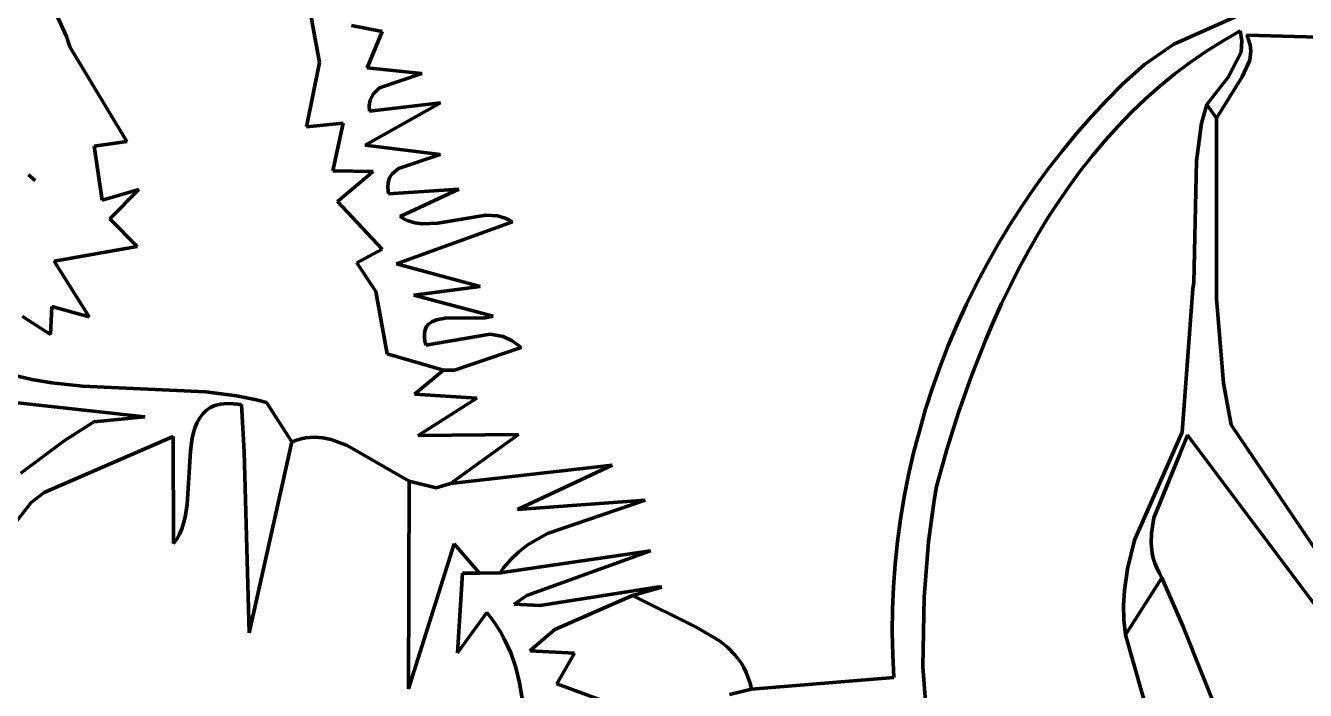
# Model space of a CAD drawing. Header units: millimetres. Extents: x 0 to 8.3, y 0 to 12.4.
# Drawn here: x 5.613 to 6.647, y 2.926 to 3.463 of the extents above; entities that cross this region are included whole.
import ezdxf

# ---------------------------------------------------------------- set-up
doc = ezdxf.new("R2010")
doc.units = ezdxf.units.MM
for name, color, linetype, lineweight in [('color#131313ff', 7, 'CONTINUOUS', 100), ('color#7c7c7cff', 7, 'CONTINUOUS', 100), ('color#c5c5c5ff', 7, 'CONTINUOUS', 100), ('color#ffffffff', 7, 'CONTINUOUS', 100)]:
    doc.layers.add(name, color=color, linetype=linetype, lineweight=lineweight)

msp = doc.modelspace()

# ---------------------------------------------------------------- linework, layer by layer
at = {"layer": 'color#131313ff'}
for p, q in [((5.6456, 3.4542), (5.5422, 3.6801)), ((5.833, 3.5255), (5.8502, 3.4331)), ((6.5409, 3.4479), (6.6472, 3.4953)), ((6.5946, 3.4586), (6.5807, 3.4507)), ((6.5959, 3.4508), (6.5946, 3.4586)), ((5.6484, 3.4458), (5.6456, 3.4542)), ((5.6943, 3.3693), (5.6484, 3.4458)), ((6.517, 3.4314), (6.5409, 3.4479)), ((6.5807, 3.4507), (6.5673, 3.4422)), ((6.5952, 3.4414), (6.5959, 3.4508)), ((6.6578, 3.4535), (6.5997, 3.4552)), ((6.5997, 3.4552), (6.601, 3.4525)), ((6.601, 3.4525), (6.6026, 3.4473)), ((6.6026, 3.4473), (6.6032, 3.4423)), ((6.5673, 3.4422), (6.5543, 3.4333)), ((6.5848, 3.4213), (6.5952, 3.4414)), ((6.6032, 3.4423), (6.6023, 3.435)), ((5.8502, 3.4331), (5.8395, 3.3811)), ((6.4995, 3.4158), (6.517, 3.4314)), ((6.5543, 3.4333), (6.5417, 3.4238)), ((6.6023, 3.435), (6.5961, 3.4214)), ((6.4867, 3.4027), (6.4995, 3.4158)), ((6.5417, 3.4238), (6.5296, 3.4139)), ((6.5676, 3.3991), (6.5848, 3.4213)), ((6.5961, 3.4214), (6.5753, 3.3882)), ((6.5296, 3.4139), (6.518, 3.4036)), ((6.4742, 3.3893), (6.4867, 3.4027)), ((6.518, 3.4036), (6.5067, 3.3928)), ((6.5753, 3.3882), (6.5676, 3.3991)), ((5.8395, 3.3811), (5.8692, 3.3839)), ((5.8692, 3.3839), (5.861, 3.3455)), ((6.4622, 3.3756), (6.4742, 3.3893)), ((6.5067, 3.3928), (6.4959, 3.3817)), ((6.4505, 3.3614), (6.4622, 3.3756)), ((6.4959, 3.3817), (6.4854, 3.3701)), ((5.6679, 3.3655), (5.6943, 3.3693)), ((5.6745, 3.3219), (5.6679, 3.3655)), ((6.4854, 3.3701), (6.4754, 3.3582)), ((6.4393, 3.347), (6.4505, 3.3614)), ((6.4754, 3.3582), (6.4657, 3.346)), ((5.6149, 3.3423), (5.6202, 3.3378)), ((5.6202, 3.3378), (5.6149, 3.3423)), ((5.861, 3.3455), (5.8935, 3.3449)), ((5.8935, 3.3449), (5.8647, 3.3208)), ((6.4285, 3.3322), (6.4393, 3.347)), ((6.4657, 3.346), (6.4565, 3.3334)), ((6.4182, 3.3172), (6.4285, 3.3322)), ((6.4565, 3.3334), (6.4476, 3.3205)), ((5.7042, 3.3303), (5.6745, 3.3219)), ((5.6807, 3.3066), (5.7042, 3.3303)), ((5.8647, 3.3208), (5.9008, 3.2821)), ((6.4083, 3.3018), (6.4182, 3.3172)), ((6.4476, 3.3205), (6.439, 3.3074)), ((5.7026, 3.2844), (5.6807, 3.3066)), ((6.3988, 3.2862), (6.4083, 3.3018)), ((6.439, 3.3074), (6.4309, 3.294)), ((6.4309, 3.294), (6.423, 3.2803)), ((5.6357, 3.2725), (5.7026, 3.2844)), ((5.9008, 3.2821), (5.8802, 3.2711)), ((6.3898, 3.2703), (6.3988, 3.2862)), ((6.423, 3.2803), (6.4155, 3.2665)), ((5.6639, 3.2274), (5.6357, 3.2725)), ((5.8802, 3.2711), (5.8956, 3.248)), ((6.3813, 3.2542), (6.3898, 3.2703)), ((6.4155, 3.2665), (6.4084, 3.2524)), ((6.3732, 3.2378), (6.3813, 3.2542)), ((6.4084, 3.2524), (6.4015, 3.2382)), ((5.8956, 3.248), (5.9048, 3.1975)), ((5.6326, 3.2133), (5.6337, 3.2359)), ((5.6337, 3.2359), (5.6639, 3.2274)), ((6.3656, 3.2212), (6.3732, 3.2378)), ((6.4015, 3.2382), (6.395, 3.2238)), ((5.61, 3.2278), (5.6326, 3.2133)), ((6.3585, 3.2043), (6.3656, 3.2212)), ((6.395, 3.2238), (6.3888, 3.2092)), ((6.3888, 3.2092), (6.3772, 3.1798)), ((5.9048, 3.1975), (5.9504, 3.1845)), ((6.3519, 3.1873), (6.3585, 3.2043)), ((6.3458, 3.1701), (6.3519, 3.1873)), ((5.6176, 3.1768), (5.6016, 3.1807)), ((5.6338, 3.1741), (5.6176, 3.1768)), ((5.9504, 3.1845), (5.9269, 3.1651)), ((6.3772, 3.1798), (6.3668, 3.1501)), ((5.6584, 3.1715), (5.6338, 3.1741)), ((5.7582, 3.167), (5.6584, 3.1715)), ((5.7829, 3.1637), (5.7582, 3.167)), ((6.3402, 3.1528), (6.3458, 3.1701)), ((5.7992, 3.1603), (5.7829, 3.1637)), ((5.8072, 3.1582), (5.7992, 3.1603)), ((5.8279, 3.1265), (5.8072, 3.1582)), ((5.9269, 3.1651), (5.9774, 3.1618)), ((5.9774, 3.1618), (5.9299, 3.1317)), ((6.3351, 3.1352), (6.3402, 3.1528)), ((6.3668, 3.1501), (6.3574, 3.1202)), ((6.3305, 3.1176), (6.3351, 3.1352)), ((5.8316, 3.1279), (5.8279, 3.1265)), ((5.8353, 3.1289), (5.8316, 3.1279)), ((5.8389, 3.1296), (5.8353, 3.1289)), ((5.846, 3.1302), (5.8389, 3.1296)), ((5.8529, 3.1297), (5.846, 3.1302)), ((5.8596, 3.1284), (5.8529, 3.1297)), ((5.8726, 3.1235), (5.8596, 3.1284)), ((5.9299, 3.1317), (6.011, 3.1323)), ((6.011, 3.1323), (5.956, 3.0927)), ((5.9226, 3.0947), (5.8726, 3.1235)), ((6.3264, 3.0998), (6.3305, 3.1176)), ((6.3574, 3.1202), (6.349, 3.0904)), ((5.9444, 3.0893), (5.9226, 3.0947)), ((6.3229, 3.0819), (6.3264, 3.0998)), ((5.956, 3.0927), (5.9444, 3.0893)), ((6.349, 3.0904), (6.3471, 3.0792)), ((6.3199, 3.0639), (6.3229, 3.0819)), ((6.3471, 3.0792), (6.3425, 3.0457)), ((6.3174, 3.0458), (6.3199, 3.0639)), ((6.3155, 3.0276), (6.3174, 3.0458)), ((6.3425, 3.0457), (6.339, 3.0008)), ((5.9962, 3.0207), (6.1177, 3.0384)), ((6.1177, 3.0384), (6.0177, 3.0022)), ((6.3142, 3.0093), (6.3155, 3.0276)), ((5.9616, 2.9558), (5.9657, 3.0203)), ((5.9657, 3.0203), (5.9795, 3.0203)), ((5.9795, 3.0203), (5.9962, 3.0207)), ((6.0177, 3.0022), (6.0074, 2.9952)), ((6.0283, 2.9941), (6.1228, 3.0089)), ((6.1032, 3.0023), (6.0403, 2.9749)), ((6.127, 3.009), (6.1032, 3.0023)), ((6.1228, 3.0089), (6.127, 3.009)), ((6.3134, 2.991), (6.3142, 3.0093)), ((6.339, 3.0008), (6.338, 2.9445)), ((6.0074, 2.9952), (6.0283, 2.9941)), ((6.3132, 2.9727), (6.3134, 2.991)), ((5.9854, 2.9885), (5.9616, 2.9558)), ((5.9894, 2.9834), (5.9854, 2.9885)), ((5.9931, 2.9782), (5.9894, 2.9834)), ((5.9964, 2.9728), (5.9931, 2.9782)), ((5.9995, 2.9673), (5.9964, 2.9728)), ((6.0403, 2.9749), (6.0203, 2.9574)), ((6.3136, 2.9544), (6.3132, 2.9727)), ((6.0022, 2.9617), (5.9995, 2.9673)), ((6.0047, 2.9559), (6.0022, 2.9617)), ((6.0088, 2.944), (6.0047, 2.9559)), ((6.0203, 2.9574), (6.0564, 2.9557)), ((6.0564, 2.9557), (6.0419, 2.9308)), ((6.3146, 2.936), (6.3136, 2.9544)), ((6.0118, 2.9317), (6.0088, 2.944)), ((6.338, 2.9445), (6.3513, 2.7646)), ((6.0139, 2.9191), (6.0118, 2.9317)), ((6.0419, 2.9308), (6.0847, 2.9153)), ((6.1993, 2.9266), (6.3146, 2.936)), ((6.1815, 2.9221), (6.1993, 2.9266))]:
    msp.add_line(p, q, dxfattribs=at)
at = {"layer": 'color#7c7c7cff'}
for p, q in [((5.5422, 3.6801), (5.6456, 3.4542)), ((5.8502, 3.4331), (5.833, 3.5255)), ((5.8759, 3.4629), (5.9007, 3.458)), ((5.9007, 3.458), (5.8887, 3.4287)), ((5.6456, 3.4542), (5.6484, 3.4458)), ((5.6484, 3.4458), (5.6943, 3.3693)), ((5.8395, 3.3811), (5.8502, 3.4331)), ((5.8887, 3.4287), (5.9328, 3.4243)), ((5.9328, 3.4243), (5.8987, 3.4126)), ((5.8935, 3.4076), (5.8912, 3.4026)), ((5.8987, 3.4126), (5.8935, 3.4076)), ((5.948, 3.4004), (5.8871, 3.3662)), ((5.8912, 3.4026), (5.8904, 3.3984)), ((5.8904, 3.3984), (5.8905, 3.3936)), ((5.8905, 3.3936), (5.948, 3.4004)), ((6.5633, 3.3841), (6.5676, 3.3991)), ((6.5676, 3.3991), (6.5753, 3.3882)), ((5.8692, 3.3839), (5.8395, 3.3811)), ((5.861, 3.3455), (5.8692, 3.3839)), ((6.5592, 3.3536), (6.5633, 3.3841)), ((6.5753, 3.3882), (6.5754, 3.2423)), ((5.6943, 3.3693), (5.6679, 3.3655)), ((5.6679, 3.3655), (5.6745, 3.3219)), ((5.8871, 3.3662), (5.9476, 3.3586)), ((5.9476, 3.3586), (5.9141, 3.3475)), ((6.5569, 3.2552), (6.5592, 3.3536)), ((5.6149, 3.3423), (5.6202, 3.3378)), ((5.6202, 3.3378), (5.6149, 3.3423)), ((5.8935, 3.3449), (5.861, 3.3455)), ((5.8647, 3.3208), (5.8935, 3.3449)), ((5.9086, 3.3429), (5.9067, 3.3398)), ((5.9141, 3.3475), (5.9086, 3.3429)), ((5.9056, 3.3362), (5.9054, 3.3319)), ((5.9054, 3.3319), (5.9056, 3.3294)), ((5.9067, 3.3398), (5.9056, 3.3362)), ((5.6745, 3.3219), (5.7042, 3.3303)), ((5.7042, 3.3303), (5.6807, 3.3066)), ((5.9056, 3.3294), (5.906, 3.3268)), ((5.906, 3.3268), (5.9628, 3.3308)), ((5.9628, 3.3308), (5.9153, 3.3085)), ((5.9008, 3.2821), (5.8647, 3.3208)), ((5.6807, 3.3066), (5.7026, 3.2844)), ((6.0062, 3.3044), (5.9124, 3.2703)), ((5.9153, 3.3085), (5.9182, 3.3068)), ((5.9182, 3.3068), (5.9211, 3.3054)), ((5.9211, 3.3054), (5.9271, 3.3034)), ((5.9271, 3.3034), (5.9332, 3.3026)), ((5.9332, 3.3026), (5.9458, 3.3032)), ((5.9458, 3.3032), (5.9845, 3.3098)), ((5.9845, 3.3098), (5.994, 3.3091)), ((5.994, 3.3091), (6.0002, 3.3073)), ((6.0002, 3.3073), (6.0032, 3.306)), ((6.0032, 3.306), (6.0062, 3.3044)), ((5.7026, 3.2844), (5.6357, 3.2725)), ((5.8802, 3.2711), (5.9008, 3.2821)), ((5.6357, 3.2725), (5.6639, 3.2274)), ((5.8956, 3.248), (5.8802, 3.2711)), ((5.9124, 3.2703), (5.9801, 3.252)), ((5.9801, 3.252), (5.9265, 3.2449)), ((6.5477, 3.1342), (6.5562, 3.2501)), ((6.5562, 3.2501), (6.5569, 3.2552)), ((5.9048, 3.1975), (5.8956, 3.248)), ((5.9265, 3.2449), (5.9905, 3.228)), ((6.5754, 3.2423), (6.5811, 3.174)), ((5.6337, 3.2359), (5.6326, 3.2133)), ((5.6639, 3.2274), (5.6337, 3.2359)), ((5.6326, 3.2133), (5.61, 3.2278)), ((5.9367, 3.2196), (5.9358, 3.2179)), ((5.9379, 3.2212), (5.9367, 3.2196)), ((5.9393, 3.2224), (5.9379, 3.2212)), ((5.9409, 3.2235), (5.9393, 3.2224)), ((5.9447, 3.2251), (5.9409, 3.2235)), ((5.9517, 3.2263), (5.9447, 3.2251)), ((5.984, 3.2266), (5.9517, 3.2263)), ((5.9905, 3.228), (5.984, 3.2266)), ((5.9352, 3.2158), (5.935, 3.2135)), ((5.935, 3.2135), (5.935, 3.2109)), ((5.935, 3.2109), (5.9354, 3.2079)), ((5.9358, 3.2179), (5.9352, 3.2158)), ((5.9354, 3.2079), (5.9361, 3.2046)), ((5.9361, 3.2046), (5.988, 3.2134)), ((5.988, 3.2134), (5.9985, 3.2115)), ((5.9985, 3.2115), (6.006, 3.2081)), ((6.006, 3.2081), (6.0108, 3.2047)), ((5.9504, 3.1845), (5.9048, 3.1975)), ((6.0132, 3.2026), (5.9594, 3.1844)), ((6.0108, 3.2047), (6.0132, 3.2026)), ((5.6016, 3.1807), (5.6176, 3.1768)), ((5.6176, 3.1768), (5.6338, 3.1741)), ((5.9594, 3.1844), (5.9504, 3.1845)), ((5.6338, 3.1741), (5.6584, 3.1715)), ((5.6584, 3.1715), (5.7582, 3.167)), ((5.7582, 3.167), (5.7829, 3.1637)), ((6.5811, 3.174), (6.5872, 3.1403)), ((5.7089, 3.1466), (5.5863, 3.1601)), ((5.77, 3.1569), (5.7656, 3.1558)), ((5.775, 3.1575), (5.77, 3.1569)), ((5.7807, 3.1573), (5.775, 3.1575)), ((5.787, 3.1565), (5.7807, 3.1573)), ((5.7829, 3.1637), (5.7992, 3.1603)), ((5.7892, 3.1184), (5.787, 3.1565)), ((5.7992, 3.1603), (5.8072, 3.1582)), ((5.8072, 3.1582), (5.8279, 3.1265)), ((5.6676, 3.1426), (5.7089, 3.1466)), ((5.7533, 3.1458), (5.7513, 3.1422)), ((5.7557, 3.1491), (5.7533, 3.1458)), ((5.7585, 3.1518), (5.7557, 3.1491)), ((5.7618, 3.1541), (5.7585, 3.1518)), ((5.7656, 3.1558), (5.7618, 3.1541)), ((5.6436, 3.1272), (5.6676, 3.1426)), ((5.7497, 3.1382), (5.7484, 3.1339)), ((5.7513, 3.1422), (5.7497, 3.1382)), ((6.5872, 3.1403), (6.67, 3.0179)), ((5.6087, 3.1012), (5.6436, 3.1272)), ((5.7319, 3.1309), (5.6276, 3.0854)), ((5.732, 3.0444), (5.7319, 3.1309)), ((5.7473, 3.1293), (5.7459, 3.1193)), ((5.7484, 3.1339), (5.7473, 3.1293)), ((5.8279, 3.1265), (5.7933, 2.9722)), ((6.5091, 3.0469), (6.5477, 3.1342)), ((6.5519, 3.1318), (6.5458, 3.1166)), ((6.6656, 2.9803), (6.5519, 3.1318)), ((5.7459, 3.1193), (5.7431, 3.0757)), ((5.7933, 2.9722), (5.7892, 3.1184)), ((6.5458, 3.1166), (6.5248, 3.0649)), ((5.956, 3.0927), (6.0868, 3.1076)), ((6.0868, 3.1076), (6.0101, 3.0718)), ((5.922, 2.9268), (5.9226, 3.0947)), ((5.9226, 3.0947), (5.9444, 3.0893)), ((5.6276, 3.0854), (5.6171, 3.0774)), ((5.9444, 3.0893), (5.956, 3.0927)), ((5.6171, 3.0774), (5.5451, 2.9858)), ((5.7431, 3.0757), (5.7415, 3.0655)), ((6.0101, 3.0718), (6.1134, 3.0794)), ((6.1134, 3.0794), (6.0345, 3.0525)), ((5.7415, 3.0655), (5.7403, 3.0606)), ((6.5248, 3.0649), (6.5227, 3.0527)), ((5.7388, 3.0561), (5.7369, 3.0518)), ((5.7403, 3.0606), (5.7388, 3.0561)), ((6.0345, 3.0525), (6.0188, 3.0434)), ((6.5227, 3.0527), (6.5225, 3.0446)), ((5.7347, 3.0479), (5.732, 3.0444)), ((5.7369, 3.0518), (5.7347, 3.0479)), ((5.959, 3.0441), (5.922, 2.9268)), ((5.9795, 3.0203), (5.959, 3.0441)), ((6.0188, 3.0434), (6.0116, 3.0379)), ((6.5034, 3.0239), (6.5091, 3.0469)), ((6.5225, 3.0446), (6.5233, 3.0366)), ((6.0116, 3.0379), (6.005, 3.0316)), ((6.5233, 3.0366), (6.5242, 3.0325)), ((6.5242, 3.0325), (6.5254, 3.0285)), ((5.999, 3.0246), (5.9962, 3.0207)), ((6.005, 3.0316), (5.999, 3.0246)), ((6.5009, 3.0064), (6.5034, 3.0239)), ((6.5254, 3.0285), (6.527, 3.0246)), ((6.527, 3.0246), (6.5289, 3.0206)), ((5.9962, 3.0207), (5.9795, 3.0203)), ((6.5312, 3.0166), (6.5017, 2.9705)), ((6.5289, 3.0206), (6.5312, 3.0166)), ((6.5002, 2.9945), (6.5009, 3.0064)), ((6.5004, 2.9826), (6.5002, 2.9945)), ((6.5017, 2.9705), (6.5004, 2.9826))]:
    msp.add_line(p, q, dxfattribs=at)
at = {"layer": 'color#c5c5c5ff'}
for p, q in [((6.5017, 2.9705), (6.5312, 3.0166)), ((6.5312, 3.0166), (6.5482, 2.9778)), ((6.0403, 2.9749), (6.1032, 3.0023)), ((6.1032, 3.0023), (6.1547, 2.9767)), ((6.0203, 2.9574), (6.0403, 2.9749)), ((6.1547, 2.9767), (6.1734, 2.9657)), ((6.5608, 2.7642), (6.5017, 2.9705)), ((6.5482, 2.9778), (6.6082, 2.827)), ((6.1734, 2.9657), (6.18, 2.9604)), ((6.18, 2.9604), (6.1859, 2.9544)), ((6.0564, 2.9557), (6.0203, 2.9574)), ((6.0419, 2.9308), (6.0564, 2.9557)), ((6.1859, 2.9544), (6.191, 2.9477)), ((6.191, 2.9477), (6.1932, 2.944)), ((6.1932, 2.944), (6.1951, 2.94)), ((6.1951, 2.94), (6.1968, 2.9358)), ((6.0847, 2.9153), (6.0419, 2.9308)), ((6.1968, 2.9358), (6.1982, 2.9314)), ((6.1982, 2.9314), (6.1993, 2.9266)), ((6.1993, 2.9266), (6.1815, 2.9221))]:
    msp.add_line(p, q, dxfattribs=at)
at = {"layer": 'color#ffffffff'}
for p, q in [((6.6472, 3.4953), (6.5409, 3.4479)), ((5.9007, 3.458), (5.8759, 3.4629)), ((5.8887, 3.4287), (5.9007, 3.458)), ((6.5807, 3.4507), (6.5946, 3.4586)), ((6.5946, 3.4586), (6.5959, 3.4508)), ((6.5409, 3.4479), (6.517, 3.4314)), ((6.5673, 3.4422), (6.5807, 3.4507)), ((6.5959, 3.4508), (6.5952, 3.4414)), ((6.601, 3.4525), (6.5997, 3.4552)), ((6.5997, 3.4552), (6.6578, 3.4535)), ((6.6026, 3.4473), (6.601, 3.4525)), ((6.6032, 3.4423), (6.6026, 3.4473)), ((6.5543, 3.4333), (6.5673, 3.4422)), ((6.5952, 3.4414), (6.5848, 3.4213)), ((6.6023, 3.435), (6.6032, 3.4423)), ((5.9328, 3.4243), (5.8887, 3.4287)), ((6.517, 3.4314), (6.4995, 3.4158)), ((6.5417, 3.4238), (6.5543, 3.4333)), ((6.5961, 3.4214), (6.6023, 3.435)), ((5.8987, 3.4126), (5.9328, 3.4243)), ((6.4995, 3.4158), (6.4867, 3.4027)), ((6.5296, 3.4139), (6.5417, 3.4238)), ((6.5848, 3.4213), (6.5676, 3.3991)), ((6.5753, 3.3882), (6.5961, 3.4214)), ((5.8912, 3.4026), (5.8935, 3.4076)), ((5.8935, 3.4076), (5.8987, 3.4126)), ((6.518, 3.4036), (6.5296, 3.4139)), ((5.8871, 3.3662), (5.948, 3.4004)), ((5.8904, 3.3984), (5.8912, 3.4026)), ((5.8905, 3.3936), (5.8904, 3.3984)), ((5.948, 3.4004), (5.8905, 3.3936)), ((6.4867, 3.4027), (6.4742, 3.3893)), ((6.5067, 3.3928), (6.518, 3.4036)), ((6.5676, 3.3991), (6.5633, 3.3841)), ((6.4742, 3.3893), (6.4622, 3.3756)), ((6.4959, 3.3817), (6.5067, 3.3928)), ((6.5633, 3.3841), (6.5592, 3.3536)), ((6.5754, 3.2423), (6.5753, 3.3882)), ((6.4622, 3.3756), (6.4505, 3.3614)), ((6.4854, 3.3701), (6.4959, 3.3817)), ((5.9476, 3.3586), (5.8871, 3.3662)), ((6.4754, 3.3582), (6.4854, 3.3701)), ((5.9141, 3.3475), (5.9476, 3.3586)), ((6.4505, 3.3614), (6.4393, 3.347)), ((6.4657, 3.346), (6.4754, 3.3582)), ((6.5592, 3.3536), (6.5569, 3.2552)), ((5.9067, 3.3398), (5.9086, 3.3429)), ((5.9086, 3.3429), (5.9141, 3.3475)), ((6.4393, 3.347), (6.4285, 3.3322)), ((6.4565, 3.3334), (6.4657, 3.346)), ((5.9054, 3.3319), (5.9056, 3.3362)), ((5.9056, 3.3294), (5.9054, 3.3319)), ((5.9056, 3.3362), (5.9067, 3.3398)), ((6.4285, 3.3322), (6.4182, 3.3172)), ((6.4476, 3.3205), (6.4565, 3.3334)), ((5.906, 3.3268), (5.9056, 3.3294)), ((5.9628, 3.3308), (5.906, 3.3268)), ((5.9153, 3.3085), (5.9628, 3.3308)), ((6.4182, 3.3172), (6.4083, 3.3018)), ((6.439, 3.3074), (6.4476, 3.3205)), ((5.9124, 3.2703), (6.0062, 3.3044)), ((5.9182, 3.3068), (5.9153, 3.3085)), ((5.9211, 3.3054), (5.9182, 3.3068)), ((5.9271, 3.3034), (5.9211, 3.3054)), ((5.9332, 3.3026), (5.9271, 3.3034)), ((5.9458, 3.3032), (5.9332, 3.3026)), ((5.9845, 3.3098), (5.9458, 3.3032)), ((5.994, 3.3091), (5.9845, 3.3098)), ((6.0002, 3.3073), (5.994, 3.3091)), ((6.0032, 3.306), (6.0002, 3.3073)), ((6.0062, 3.3044), (6.0032, 3.306)), ((6.4083, 3.3018), (6.3988, 3.2862)), ((6.4309, 3.294), (6.439, 3.3074)), ((6.423, 3.2803), (6.4309, 3.294)), ((6.3988, 3.2862), (6.3898, 3.2703)), ((6.4155, 3.2665), (6.423, 3.2803)), ((5.9801, 3.252), (5.9124, 3.2703)), ((6.3898, 3.2703), (6.3813, 3.2542)), ((6.4084, 3.2524), (6.4155, 3.2665)), ((5.9265, 3.2449), (5.9801, 3.252)), ((6.3813, 3.2542), (6.3732, 3.2378)), ((6.4015, 3.2382), (6.4084, 3.2524)), ((6.5562, 3.2501), (6.5477, 3.1342)), ((6.5569, 3.2552), (6.5562, 3.2501)), ((5.9905, 3.228), (5.9265, 3.2449)), ((6.5811, 3.174), (6.5754, 3.2423)), ((6.3732, 3.2378), (6.3656, 3.2212)), ((6.395, 3.2238), (6.4015, 3.2382)), ((5.9358, 3.2179), (5.9367, 3.2196)), ((5.9367, 3.2196), (5.9379, 3.2212)), ((5.9379, 3.2212), (5.9393, 3.2224)), ((5.9393, 3.2224), (5.9409, 3.2235)), ((5.9409, 3.2235), (5.9447, 3.2251)), ((5.9447, 3.2251), (5.9517, 3.2263)), ((5.9517, 3.2263), (5.984, 3.2266)), ((5.984, 3.2266), (5.9905, 3.228)), ((6.3656, 3.2212), (6.3585, 3.2043)), ((6.3888, 3.2092), (6.395, 3.2238)), ((5.935, 3.2135), (5.9352, 3.2158)), ((5.935, 3.2109), (5.935, 3.2135)), ((5.9354, 3.2079), (5.935, 3.2109)), ((5.9352, 3.2158), (5.9358, 3.2179)), ((5.9361, 3.2046), (5.9354, 3.2079)), ((5.988, 3.2134), (5.9361, 3.2046)), ((5.9985, 3.2115), (5.988, 3.2134)), ((6.006, 3.2081), (5.9985, 3.2115)), ((6.0108, 3.2047), (6.006, 3.2081)), ((6.3772, 3.1798), (6.3888, 3.2092)), ((5.9594, 3.1844), (6.0132, 3.2026)), ((6.0132, 3.2026), (6.0108, 3.2047)), ((6.3585, 3.2043), (6.3519, 3.1873)), ((6.3519, 3.1873), (6.3458, 3.1701)), ((5.9269, 3.1651), (5.9504, 3.1845)), ((5.9504, 3.1845), (5.9594, 3.1844)), ((6.3668, 3.1501), (6.3772, 3.1798)), ((6.3458, 3.1701), (6.3402, 3.1528)), ((6.5872, 3.1403), (6.5811, 3.174)), ((5.5863, 3.1601), (5.7089, 3.1466)), ((5.7656, 3.1558), (5.77, 3.1569)), ((5.77, 3.1569), (5.775, 3.1575)), ((5.775, 3.1575), (5.7807, 3.1573)), ((5.7807, 3.1573), (5.787, 3.1565)), ((5.787, 3.1565), (5.7892, 3.1184)), ((5.9774, 3.1618), (5.9269, 3.1651)), ((5.9299, 3.1317), (5.9774, 3.1618)), ((5.7089, 3.1466), (5.6676, 3.1426)), ((5.7513, 3.1422), (5.7533, 3.1458)), ((5.7533, 3.1458), (5.7557, 3.1491)), ((5.7557, 3.1491), (5.7585, 3.1518)), ((5.7585, 3.1518), (5.7618, 3.1541)), ((5.7618, 3.1541), (5.7656, 3.1558)), ((6.3402, 3.1528), (6.3351, 3.1352)), ((6.3574, 3.1202), (6.3668, 3.1501)), ((5.6676, 3.1426), (5.6436, 3.1272)), ((5.7484, 3.1339), (5.7497, 3.1382)), ((5.7497, 3.1382), (5.7513, 3.1422)), ((6.3351, 3.1352), (6.3305, 3.1176)), ((6.67, 3.0179), (6.5872, 3.1403)), ((5.6436, 3.1272), (5.6087, 3.1012)), ((5.6276, 3.0854), (5.7319, 3.1309)), ((5.7319, 3.1309), (5.732, 3.0444)), ((5.7459, 3.1193), (5.7473, 3.1293)), ((5.7473, 3.1293), (5.7484, 3.1339)), ((5.7933, 2.9722), (5.8279, 3.1265)), ((5.8279, 3.1265), (5.8316, 3.1279)), ((5.8316, 3.1279), (5.8353, 3.1289)), ((5.8353, 3.1289), (5.8389, 3.1296)), ((5.8389, 3.1296), (5.846, 3.1302)), ((5.846, 3.1302), (5.8529, 3.1297)), ((5.8529, 3.1297), (5.8596, 3.1284)), ((5.8596, 3.1284), (5.8726, 3.1235)), ((6.011, 3.1323), (5.9299, 3.1317)), ((5.956, 3.0927), (6.011, 3.1323)), ((6.5477, 3.1342), (6.5091, 3.0469)), ((6.5458, 3.1166), (6.5519, 3.1318)), ((6.5519, 3.1318), (6.6656, 2.9803)), ((5.7431, 3.0757), (5.7459, 3.1193)), ((5.7892, 3.1184), (5.7933, 2.9722)), ((5.8726, 3.1235), (5.9226, 3.0947)), ((6.3305, 3.1176), (6.3264, 3.0998)), ((6.349, 3.0904), (6.3574, 3.1202)), ((6.5248, 3.0649), (6.5458, 3.1166)), ((6.0868, 3.1076), (5.956, 3.0927)), ((6.0101, 3.0718), (6.0868, 3.1076)), ((5.9226, 3.0947), (5.922, 2.9268)), ((6.3264, 3.0998), (6.3229, 3.0819)), ((5.6171, 3.0774), (5.6276, 3.0854)), ((6.3471, 3.0792), (6.349, 3.0904)), ((5.5451, 2.9858), (5.6171, 3.0774)), ((5.7415, 3.0655), (5.7431, 3.0757)), ((6.1134, 3.0794), (6.0101, 3.0718)), ((6.0345, 3.0525), (6.1134, 3.0794)), ((6.3229, 3.0819), (6.3199, 3.0639)), ((6.3425, 3.0457), (6.3471, 3.0792)), ((5.7403, 3.0606), (5.7415, 3.0655)), ((6.3199, 3.0639), (6.3174, 3.0458)), ((6.5227, 3.0527), (6.5248, 3.0649)), ((5.7369, 3.0518), (5.7388, 3.0561)), ((5.7388, 3.0561), (5.7403, 3.0606)), ((6.0188, 3.0434), (6.0345, 3.0525)), ((6.5225, 3.0446), (6.5227, 3.0527)), ((5.732, 3.0444), (5.7347, 3.0479)), ((5.7347, 3.0479), (5.7369, 3.0518)), ((5.922, 2.9268), (5.959, 3.0441)), ((5.959, 3.0441), (5.9795, 3.0203)), ((6.0116, 3.0379), (6.0188, 3.0434)), ((6.3174, 3.0458), (6.3155, 3.0276)), ((6.339, 3.0008), (6.3425, 3.0457)), ((6.5091, 3.0469), (6.5034, 3.0239)), ((6.5233, 3.0366), (6.5225, 3.0446)), ((6.1177, 3.0384), (5.9962, 3.0207)), ((6.005, 3.0316), (6.0116, 3.0379)), ((6.0177, 3.0022), (6.1177, 3.0384)), ((6.5242, 3.0325), (6.5233, 3.0366)), ((6.5254, 3.0285), (6.5242, 3.0325)), ((5.9962, 3.0207), (5.999, 3.0246)), ((5.999, 3.0246), (6.005, 3.0316)), ((6.3155, 3.0276), (6.3142, 3.0093)), ((6.5034, 3.0239), (6.5009, 3.0064)), ((6.527, 3.0246), (6.5254, 3.0285)), ((6.5289, 3.0206), (6.527, 3.0246)), ((5.9657, 3.0203), (5.9616, 2.9558)), ((5.9795, 3.0203), (5.9657, 3.0203)), ((6.5312, 3.0166), (6.5289, 3.0206)), ((6.5482, 2.9778), (6.5312, 3.0166)), ((6.0074, 2.9952), (6.0177, 3.0022)), ((6.1228, 3.0089), (6.0283, 2.9941)), ((6.1032, 3.0023), (6.127, 3.009)), ((6.1547, 2.9767), (6.1032, 3.0023)), ((6.127, 3.009), (6.1228, 3.0089)), ((6.3142, 3.0093), (6.3134, 2.991)), ((6.338, 2.9445), (6.339, 3.0008)), ((6.5009, 3.0064), (6.5002, 2.9945)), ((6.0283, 2.9941), (6.0074, 2.9952)), ((6.3134, 2.991), (6.3132, 2.9727)), ((6.5002, 2.9945), (6.5004, 2.9826)), ((5.9616, 2.9558), (5.9854, 2.9885)), ((5.9854, 2.9885), (5.9894, 2.9834)), ((5.9894, 2.9834), (5.9931, 2.9782)), ((6.5004, 2.9826), (6.5017, 2.9705)), ((5.9931, 2.9782), (5.9964, 2.9728)), ((5.9964, 2.9728), (5.9995, 2.9673)), ((6.1734, 2.9657), (6.1547, 2.9767)), ((6.3132, 2.9727), (6.3136, 2.9544)), ((6.5017, 2.9705), (6.5608, 2.7642)), ((6.6082, 2.827), (6.5482, 2.9778)), ((5.9995, 2.9673), (6.0022, 2.9617)), ((6.0022, 2.9617), (6.0047, 2.9559)), ((6.18, 2.9604), (6.1734, 2.9657)), ((6.1859, 2.9544), (6.18, 2.9604)), ((6.0047, 2.9559), (6.0088, 2.944)), ((6.191, 2.9477), (6.1859, 2.9544)), ((6.3136, 2.9544), (6.3146, 2.936)), ((6.0088, 2.944), (6.0118, 2.9317)), ((6.1932, 2.944), (6.191, 2.9477)), ((6.1951, 2.94), (6.1932, 2.944)), ((6.1968, 2.9358), (6.1951, 2.94)), ((6.3513, 2.7646), (6.338, 2.9445)), ((6.0118, 2.9317), (6.0139, 2.9191)), ((6.1982, 2.9314), (6.1968, 2.9358)), ((6.1993, 2.9266), (6.1982, 2.9314)), ((6.3146, 2.936), (6.1993, 2.9266))]:
    msp.add_line(p, q, dxfattribs=at)

doc.saveas('drawing.dxf')
